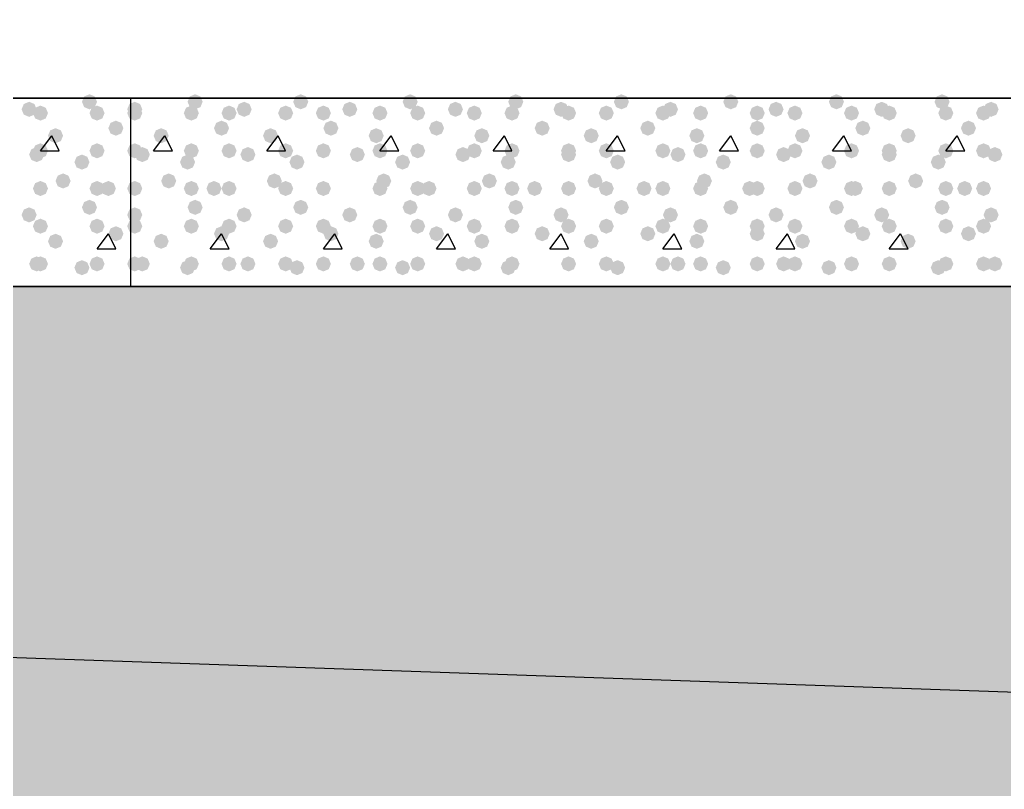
# Model space of a CAD drawing. Header units: millimetres. Extents: x 0 to 420, y 0 to 297.
# Drawn here: x 159.62 to 170.67, y 156.62 to 165.26 of the extents above; entities that cross this region are included whole.
import ezdxf

# ---------------------------------------------------------------- set-up
doc = ezdxf.new("R2010")
doc.units = ezdxf.units.MM
doc.layers.get('0').update_dxf_attribs({"linetype": 'CONTINUOUS'})

msp = doc.modelspace()

# ---------------------------------------------------------------- hatches: boundary and pattern name
at = {"true_color": 0x000007}
for points in [[(160.485667, 164.338), (160.460796, 164.278204), (160.401, 164.253333), (160.341204, 164.278204), (160.316333, 164.338), (160.341204, 164.397796), (160.401, 164.422667), (160.460796, 164.397796)], [(159.808333, 164.253333), (159.783462, 164.193537), (159.723667, 164.168667), (159.663871, 164.193537), (159.639, 164.253333), (159.663871, 164.313129), (159.723667, 164.338), (159.783462, 164.313129)], [(159.935333, 164.211), (159.910462, 164.151204), (159.850667, 164.126333), (159.790871, 164.151204), (159.766, 164.211), (159.790871, 164.270796), (159.850667, 164.295667), (159.910462, 164.270796)], [(160.570333, 164.211), (160.545462, 164.151204), (160.485667, 164.126333), (160.425871, 164.151204), (160.401, 164.211), (160.425871, 164.270796), (160.485667, 164.295667), (160.545462, 164.270796)], [(160.782, 164.041667), (160.757129, 163.981871), (160.697333, 163.957), (160.637538, 163.981871), (160.612667, 164.041667), (160.637537, 164.101462), (160.697333, 164.126333), (160.757129, 164.101463)], [(160.104667, 163.957), (160.079796, 163.897204), (160.02, 163.872333), (159.960204, 163.897204), (159.935333, 163.957), (159.960204, 164.016796), (160.02, 164.041667), (160.079796, 164.016796)], [(159.935333, 163.787667), (159.910462, 163.727871), (159.850667, 163.703), (159.790871, 163.727871), (159.766, 163.787667), (159.790871, 163.847462), (159.850667, 163.872333), (159.910462, 163.847463)], [(160.570333, 163.787667), (160.545462, 163.727871), (160.485667, 163.703), (160.425871, 163.727871), (160.401, 163.787667), (160.425871, 163.847462), (160.485667, 163.872333), (160.545462, 163.847463)], [(159.893, 163.745333), (159.868129, 163.685537), (159.808333, 163.660667), (159.748538, 163.685537), (159.723667, 163.745333), (159.748537, 163.805129), (159.808333, 163.83), (159.868129, 163.805129)], [(160.401, 163.660667), (160.376129, 163.600871), (160.316333, 163.576), (160.256538, 163.600871), (160.231667, 163.660667), (160.256537, 163.720462), (160.316333, 163.745333), (160.376129, 163.720463)], [(160.189333, 163.449), (160.164463, 163.389204), (160.104667, 163.364333), (160.044871, 163.389204), (160.02, 163.449), (160.044871, 163.508796), (160.104667, 163.533667), (160.164462, 163.508796)], [(159.935333, 163.364333), (159.910462, 163.304537), (159.850667, 163.279667), (159.790871, 163.304537), (159.766, 163.364333), (159.790871, 163.424129), (159.850667, 163.449), (159.910462, 163.424129)], [(160.570333, 163.364333), (160.545462, 163.304537), (160.485667, 163.279667), (160.425871, 163.304537), (160.401, 163.364333), (160.425871, 163.424129), (160.485667, 163.449), (160.545462, 163.424129)], [(160.697333, 163.364333), (160.672462, 163.304537), (160.612667, 163.279667), (160.552871, 163.304537), (160.528, 163.364333), (160.552871, 163.424129), (160.612667, 163.449), (160.672462, 163.424129)], [(160.485667, 163.152667), (160.460796, 163.092871), (160.401, 163.068), (160.341204, 163.092871), (160.316333, 163.152667), (160.341204, 163.212462), (160.401, 163.237333), (160.460796, 163.212463)], [(159.808333, 163.068), (159.783462, 163.008204), (159.723667, 162.983333), (159.663871, 163.008204), (159.639, 163.068), (159.663871, 163.127796), (159.723667, 163.152667), (159.783462, 163.127796)], [(159.935333, 162.941), (159.910462, 162.881204), (159.850667, 162.856333), (159.790871, 162.881204), (159.766, 162.941), (159.790871, 163.000796), (159.850667, 163.025667), (159.910462, 163.000796)], [(160.570333, 162.941), (160.545462, 162.881204), (160.485667, 162.856333), (160.425871, 162.881204), (160.401, 162.941), (160.425871, 163.000796), (160.485667, 163.025667), (160.545462, 163.000796)], [(160.782, 162.856333), (160.757129, 162.796537), (160.697333, 162.771667), (160.637538, 162.796537), (160.612667, 162.856333), (160.637537, 162.916129), (160.697333, 162.941), (160.757129, 162.916129)], [(160.104667, 162.771667), (160.079796, 162.711871), (160.02, 162.687), (159.960204, 162.711871), (159.935333, 162.771667), (159.960204, 162.831462), (160.02, 162.856333), (160.079796, 162.831463)], [(159.893, 162.517667), (159.868129, 162.457871), (159.808333, 162.433), (159.748538, 162.457871), (159.723667, 162.517667), (159.748537, 162.577462), (159.808333, 162.602333), (159.868129, 162.577463)], [(159.935333, 162.517667), (159.910462, 162.457871), (159.850667, 162.433), (159.790871, 162.457871), (159.766, 162.517667), (159.790871, 162.577462), (159.850667, 162.602333), (159.910462, 162.577463)], [(160.401, 162.475333), (160.376129, 162.415537), (160.316333, 162.390667), (160.256538, 162.415537), (160.231667, 162.475333), (160.256537, 162.535129), (160.316333, 162.56), (160.376129, 162.535129)], [(160.570333, 162.517667), (160.545462, 162.457871), (160.485667, 162.433), (160.425871, 162.457871), (160.401, 162.517667), (160.425871, 162.577462), (160.485667, 162.602333), (160.545462, 162.577463)]]:
    msp.add_hatch(color=0, dxfattribs=at).paths.add_polyline_path(points, flags=0)
at = {"true_color": 0x000008}
for points in [[(161.671, 164.338), (161.646129, 164.278204), (161.586333, 164.253333), (161.526538, 164.278204), (161.501667, 164.338), (161.526537, 164.397796), (161.586333, 164.422667), (161.646129, 164.397796)], [(162.856333, 164.338), (162.831462, 164.278204), (162.771667, 164.253333), (162.711871, 164.278204), (162.687, 164.338), (162.711871, 164.397796), (162.771667, 164.422667), (162.831462, 164.397796)], [(164.084, 164.338), (164.059129, 164.278204), (163.999333, 164.253333), (163.939538, 164.278204), (163.914667, 164.338), (163.939537, 164.397796), (163.999333, 164.422667), (164.059129, 164.397796)], [(165.269333, 164.338), (165.244463, 164.278204), (165.184667, 164.253333), (165.124871, 164.278204), (165.1, 164.338), (165.124871, 164.397796), (165.184667, 164.422667), (165.244462, 164.397796)], [(166.454667, 164.338), (166.429796, 164.278204), (166.37, 164.253333), (166.310204, 164.278204), (166.285333, 164.338), (166.310204, 164.397796), (166.37, 164.422667), (166.429796, 164.397796)], [(167.682333, 164.338), (167.657463, 164.278204), (167.597667, 164.253333), (167.537871, 164.278204), (167.513, 164.338), (167.537871, 164.397796), (167.597667, 164.422667), (167.657462, 164.397796)], [(168.867667, 164.338), (168.842796, 164.278204), (168.783, 164.253333), (168.723204, 164.278204), (168.698333, 164.338), (168.723204, 164.397796), (168.783, 164.422667), (168.842796, 164.397796)], [(170.053, 164.338), (170.028129, 164.278204), (169.968333, 164.253333), (169.908537, 164.278204), (169.883667, 164.338), (169.908537, 164.397796), (169.968333, 164.422667), (170.028129, 164.397796)], [(160.993667, 164.253333), (160.968796, 164.193537), (160.909, 164.168667), (160.849204, 164.193537), (160.824333, 164.253333), (160.849204, 164.313129), (160.909, 164.338), (160.968796, 164.313129)], [(162.221333, 164.253333), (162.196463, 164.193537), (162.136667, 164.168667), (162.076871, 164.193537), (162.052, 164.253333), (162.076871, 164.313129), (162.136667, 164.338), (162.196462, 164.313129)], [(163.406667, 164.253333), (163.381796, 164.193537), (163.322, 164.168667), (163.262204, 164.193537), (163.237333, 164.253333), (163.262204, 164.313129), (163.322, 164.338), (163.381796, 164.313129)], [(164.592, 164.253333), (164.567129, 164.193537), (164.507333, 164.168667), (164.447538, 164.193537), (164.422667, 164.253333), (164.447537, 164.313129), (164.507333, 164.338), (164.567129, 164.313129)], [(165.777333, 164.253333), (165.752462, 164.193537), (165.692667, 164.168667), (165.632871, 164.193537), (165.608, 164.253333), (165.632871, 164.313129), (165.692667, 164.338), (165.752462, 164.313129)], [(167.005, 164.253333), (166.980129, 164.193537), (166.920333, 164.168667), (166.860538, 164.193537), (166.835667, 164.253333), (166.860537, 164.313129), (166.920333, 164.338), (166.980129, 164.313129)], [(168.190333, 164.253333), (168.165462, 164.193537), (168.105667, 164.168667), (168.045871, 164.193537), (168.021, 164.253333), (168.045871, 164.313129), (168.105667, 164.338), (168.165462, 164.313129)], [(169.375667, 164.253333), (169.350796, 164.193537), (169.291, 164.168667), (169.231204, 164.193537), (169.206333, 164.253333), (169.231204, 164.313129), (169.291, 164.338), (169.350796, 164.313129)], [(170.603333, 164.253333), (170.578463, 164.193537), (170.518667, 164.168667), (170.458871, 164.193537), (170.434, 164.253333), (170.458871, 164.313129), (170.518667, 164.338), (170.578462, 164.313129)], [(160.993667, 164.211), (160.968796, 164.151204), (160.909, 164.126333), (160.849204, 164.151204), (160.824333, 164.211), (160.849204, 164.270796), (160.909, 164.295667), (160.968796, 164.270796)], [(161.628667, 164.211), (161.603796, 164.151204), (161.544, 164.126333), (161.484204, 164.151204), (161.459333, 164.211), (161.484204, 164.270796), (161.544, 164.295667), (161.603796, 164.270796)], [(162.052, 164.211), (162.027129, 164.151204), (161.967333, 164.126333), (161.907537, 164.151204), (161.882667, 164.211), (161.907537, 164.270796), (161.967333, 164.295667), (162.027129, 164.270796)], [(162.687, 164.211), (162.662129, 164.151204), (162.602333, 164.126333), (162.542537, 164.151204), (162.517667, 164.211), (162.542537, 164.270796), (162.602333, 164.295667), (162.662129, 164.270796)], [(163.110333, 164.211), (163.085462, 164.151204), (163.025667, 164.126333), (162.965871, 164.151204), (162.941, 164.211), (162.965871, 164.270796), (163.025667, 164.295667), (163.085462, 164.270796)], [(163.745333, 164.211), (163.720462, 164.151204), (163.660667, 164.126333), (163.600871, 164.151204), (163.576, 164.211), (163.600871, 164.270796), (163.660667, 164.295667), (163.720462, 164.270796)], [(164.168667, 164.211), (164.143796, 164.151204), (164.084, 164.126333), (164.024204, 164.151204), (163.999333, 164.211), (164.024204, 164.270796), (164.084, 164.295667), (164.143796, 164.270796)], [(164.803667, 164.211), (164.778796, 164.151204), (164.719, 164.126333), (164.659204, 164.151204), (164.634333, 164.211), (164.659204, 164.270796), (164.719, 164.295667), (164.778796, 164.270796)], [(165.227, 164.211), (165.202129, 164.151204), (165.142333, 164.126333), (165.082538, 164.151204), (165.057667, 164.211), (165.082537, 164.270796), (165.142333, 164.295667), (165.202129, 164.270796)], [(165.862, 164.211), (165.837129, 164.151204), (165.777333, 164.126333), (165.717537, 164.151204), (165.692667, 164.211), (165.717537, 164.270796), (165.777333, 164.295667), (165.837129, 164.270796)], [(166.285333, 164.211), (166.260462, 164.151204), (166.200667, 164.126333), (166.140871, 164.151204), (166.116, 164.211), (166.140871, 164.270796), (166.200667, 164.295667), (166.260462, 164.270796)], [(166.920333, 164.211), (166.895462, 164.151204), (166.835667, 164.126333), (166.775871, 164.151204), (166.751, 164.211), (166.775871, 164.270796), (166.835667, 164.295667), (166.895462, 164.270796)], [(167.343667, 164.211), (167.318796, 164.151204), (167.259, 164.126333), (167.199204, 164.151204), (167.174333, 164.211), (167.199204, 164.270796), (167.259, 164.295667), (167.318796, 164.270796)], [(167.978667, 164.211), (167.953796, 164.151204), (167.894, 164.126333), (167.834204, 164.151204), (167.809333, 164.211), (167.834204, 164.270796), (167.894, 164.295667), (167.953796, 164.270796)], [(168.402, 164.211), (168.377129, 164.151204), (168.317333, 164.126333), (168.257538, 164.151204), (168.232667, 164.211), (168.257537, 164.270796), (168.317333, 164.295667), (168.377129, 164.270796)], [(169.037, 164.211), (169.012129, 164.151204), (168.952333, 164.126333), (168.892538, 164.151204), (168.867667, 164.211), (168.892537, 164.270796), (168.952333, 164.295667), (169.012129, 164.270796)], [(169.460333, 164.211), (169.435462, 164.151204), (169.375667, 164.126333), (169.315871, 164.151204), (169.291, 164.211), (169.315871, 164.270796), (169.375667, 164.295667), (169.435462, 164.270796)], [(170.095333, 164.211), (170.070462, 164.151204), (170.010667, 164.126333), (169.950871, 164.151204), (169.926, 164.211), (169.950871, 164.270796), (170.010667, 164.295667), (170.070462, 164.270796)], [(170.518667, 164.211), (170.493796, 164.151204), (170.434, 164.126333), (170.374204, 164.151204), (170.349333, 164.211), (170.374204, 164.270796), (170.434, 164.295667), (170.493796, 164.270796)], [(161.967333, 164.041667), (161.942462, 163.981871), (161.882667, 163.957), (161.822871, 163.981871), (161.798, 164.041667), (161.822871, 164.101462), (161.882667, 164.126333), (161.942462, 164.101463)], [(163.195, 164.041667), (163.170129, 163.981871), (163.110333, 163.957), (163.050538, 163.981871), (163.025667, 164.041667), (163.050537, 164.101462), (163.110333, 164.126333), (163.170129, 164.101463)], [(164.380333, 164.041667), (164.355462, 163.981871), (164.295667, 163.957), (164.235871, 163.981871), (164.211, 164.041667), (164.235871, 164.101462), (164.295667, 164.126333), (164.355462, 164.101463)], [(165.565667, 164.041667), (165.540796, 163.981871), (165.481, 163.957), (165.421204, 163.981871), (165.396333, 164.041667), (165.421204, 164.101462), (165.481, 164.126333), (165.540796, 164.101463)], [(166.751, 164.041667), (166.726129, 163.981871), (166.666333, 163.957), (166.606538, 163.981871), (166.581667, 164.041667), (166.606537, 164.101462), (166.666333, 164.126333), (166.726129, 164.101463)], [(167.978667, 164.041667), (167.953796, 163.981871), (167.894, 163.957), (167.834204, 163.981871), (167.809333, 164.041667), (167.834204, 164.101462), (167.894, 164.126333), (167.953796, 164.101463)], [(169.164, 164.041667), (169.139129, 163.981871), (169.079333, 163.957), (169.019538, 163.981871), (168.994667, 164.041667), (169.019537, 164.101462), (169.079333, 164.126333), (169.139129, 164.101463)], [(170.349333, 164.041667), (170.324462, 163.981871), (170.264667, 163.957), (170.204871, 163.981871), (170.18, 164.041667), (170.204871, 164.101462), (170.264667, 164.126333), (170.324462, 164.101463)], [(161.29, 163.957), (161.265129, 163.897204), (161.205333, 163.872333), (161.145538, 163.897204), (161.120667, 163.957), (161.145537, 164.016796), (161.205333, 164.041667), (161.265129, 164.016796)], [(162.517667, 163.957), (162.492796, 163.897204), (162.433, 163.872333), (162.373204, 163.897204), (162.348333, 163.957), (162.373204, 164.016796), (162.433, 164.041667), (162.492796, 164.016796)], [(163.703, 163.957), (163.678129, 163.897204), (163.618333, 163.872333), (163.558538, 163.897204), (163.533667, 163.957), (163.558537, 164.016796), (163.618333, 164.041667), (163.678129, 164.016796)], [(164.888333, 163.957), (164.863463, 163.897204), (164.803667, 163.872333), (164.743871, 163.897204), (164.719, 163.957), (164.743871, 164.016796), (164.803667, 164.041667), (164.863462, 164.016796)], [(166.116, 163.957), (166.091129, 163.897204), (166.031333, 163.872333), (165.971538, 163.897204), (165.946667, 163.957), (165.971537, 164.016796), (166.031333, 164.041667), (166.091129, 164.016796)], [(167.301333, 163.957), (167.276462, 163.897204), (167.216667, 163.872333), (167.156871, 163.897204), (167.132, 163.957), (167.156871, 164.016796), (167.216667, 164.041667), (167.276462, 164.016796)], [(168.486667, 163.957), (168.461796, 163.897204), (168.402, 163.872333), (168.342204, 163.897204), (168.317333, 163.957), (168.342204, 164.016796), (168.402, 164.041667), (168.461796, 164.016796)], [(169.672, 163.957), (169.647129, 163.897204), (169.587333, 163.872333), (169.527537, 163.897204), (169.502667, 163.957), (169.527537, 164.016796), (169.587333, 164.041667), (169.647129, 164.016796)], [(160.993667, 163.787667), (160.968796, 163.727871), (160.909, 163.703), (160.849204, 163.727871), (160.824333, 163.787667), (160.849204, 163.847462), (160.909, 163.872333), (160.968796, 163.847463)], [(161.628667, 163.787667), (161.603796, 163.727871), (161.544, 163.703), (161.484204, 163.727871), (161.459333, 163.787667), (161.484204, 163.847462), (161.544, 163.872333), (161.603796, 163.847463)], [(162.052, 163.787667), (162.027129, 163.727871), (161.967333, 163.703), (161.907537, 163.727871), (161.882667, 163.787667), (161.907537, 163.847462), (161.967333, 163.872333), (162.027129, 163.847463)], [(162.687, 163.787667), (162.662129, 163.727871), (162.602333, 163.703), (162.542537, 163.727871), (162.517667, 163.787667), (162.542537, 163.847462), (162.602333, 163.872333), (162.662129, 163.847463)], [(163.110333, 163.787667), (163.085462, 163.727871), (163.025667, 163.703), (162.965871, 163.727871), (162.941, 163.787667), (162.965871, 163.847462), (163.025667, 163.872333), (163.085462, 163.847463)], [(163.745333, 163.787667), (163.720462, 163.727871), (163.660667, 163.703), (163.600871, 163.727871), (163.576, 163.787667), (163.600871, 163.847462), (163.660667, 163.872333), (163.720462, 163.847463)], [(164.168667, 163.787667), (164.143796, 163.727871), (164.084, 163.703), (164.024204, 163.727871), (163.999333, 163.787667), (164.024204, 163.847462), (164.084, 163.872333), (164.143796, 163.847463)], [(164.803667, 163.787667), (164.778796, 163.727871), (164.719, 163.703), (164.659204, 163.727871), (164.634333, 163.787667), (164.659204, 163.847462), (164.719, 163.872333), (164.778796, 163.847463)], [(165.227, 163.787667), (165.202129, 163.727871), (165.142333, 163.703), (165.082538, 163.727871), (165.057667, 163.787667), (165.082537, 163.847462), (165.142333, 163.872333), (165.202129, 163.847463)], [(165.862, 163.787667), (165.837129, 163.727871), (165.777333, 163.703), (165.717537, 163.727871), (165.692667, 163.787667), (165.717537, 163.847462), (165.777333, 163.872333), (165.837129, 163.847463)], [(166.285333, 163.787667), (166.260462, 163.727871), (166.200667, 163.703), (166.140871, 163.727871), (166.116, 163.787667), (166.140871, 163.847462), (166.200667, 163.872333), (166.260462, 163.847463)], [(166.920333, 163.787667), (166.895462, 163.727871), (166.835667, 163.703), (166.775871, 163.727871), (166.751, 163.787667), (166.775871, 163.847462), (166.835667, 163.872333), (166.895462, 163.847463)], [(167.343667, 163.787667), (167.318796, 163.727871), (167.259, 163.703), (167.199204, 163.727871), (167.174333, 163.787667), (167.199204, 163.847462), (167.259, 163.872333), (167.318796, 163.847463)], [(167.978667, 163.787667), (167.953796, 163.727871), (167.894, 163.703), (167.834204, 163.727871), (167.809333, 163.787667), (167.834204, 163.847462), (167.894, 163.872333), (167.953796, 163.847463)], [(168.402, 163.787667), (168.377129, 163.727871), (168.317333, 163.703), (168.257538, 163.727871), (168.232667, 163.787667), (168.257537, 163.847462), (168.317333, 163.872333), (168.377129, 163.847463)], [(169.037, 163.787667), (169.012129, 163.727871), (168.952333, 163.703), (168.892538, 163.727871), (168.867667, 163.787667), (168.892537, 163.847462), (168.952333, 163.872333), (169.012129, 163.847463)], [(169.460333, 163.787667), (169.435462, 163.727871), (169.375667, 163.703), (169.315871, 163.727871), (169.291, 163.787667), (169.315871, 163.847462), (169.375667, 163.872333), (169.435462, 163.847463)], [(170.095333, 163.787667), (170.070462, 163.727871), (170.010667, 163.703), (169.950871, 163.727871), (169.926, 163.787667), (169.950871, 163.847462), (170.010667, 163.872333), (170.070462, 163.847463)], [(170.518667, 163.787667), (170.493796, 163.727871), (170.434, 163.703), (170.374204, 163.727871), (170.349333, 163.787667), (170.374204, 163.847462), (170.434, 163.872333), (170.493796, 163.847463)], [(161.078333, 163.745333), (161.053462, 163.685537), (160.993667, 163.660667), (160.933871, 163.685537), (160.909, 163.745333), (160.933871, 163.805129), (160.993667, 163.83), (161.053462, 163.805129)], [(162.263667, 163.745333), (162.238796, 163.685537), (162.179, 163.660667), (162.119204, 163.685537), (162.094333, 163.745333), (162.119204, 163.805129), (162.179, 163.83), (162.238796, 163.805129)], [(163.491333, 163.745333), (163.466462, 163.685537), (163.406667, 163.660667), (163.346871, 163.685537), (163.322, 163.745333), (163.346871, 163.805129), (163.406667, 163.83), (163.466462, 163.805129)], [(164.676667, 163.745333), (164.651796, 163.685537), (164.592, 163.660667), (164.532204, 163.685537), (164.507333, 163.745333), (164.532204, 163.805129), (164.592, 163.83), (164.651796, 163.805129)], [(165.862, 163.745333), (165.837129, 163.685537), (165.777333, 163.660667), (165.717537, 163.685537), (165.692667, 163.745333), (165.717537, 163.805129), (165.777333, 163.83), (165.837129, 163.805129)], [(167.089667, 163.745333), (167.064796, 163.685537), (167.005, 163.660667), (166.945204, 163.685537), (166.920333, 163.745333), (166.945204, 163.805129), (167.005, 163.83), (167.064796, 163.805129)], [(168.275, 163.745333), (168.250129, 163.685537), (168.190333, 163.660667), (168.130538, 163.685537), (168.105667, 163.745333), (168.130537, 163.805129), (168.190333, 163.83), (168.250129, 163.805129)], [(169.460333, 163.745333), (169.435462, 163.685537), (169.375667, 163.660667), (169.315871, 163.685537), (169.291, 163.745333), (169.315871, 163.805129), (169.375667, 163.83), (169.435462, 163.805129)], [(170.645667, 163.745333), (170.620796, 163.685537), (170.561, 163.660667), (170.501204, 163.685537), (170.476333, 163.745333), (170.501204, 163.805129), (170.561, 163.83), (170.620796, 163.805129)], [(161.586333, 163.660667), (161.561462, 163.600871), (161.501667, 163.576), (161.441871, 163.600871), (161.417, 163.660667), (161.441871, 163.720462), (161.501667, 163.745333), (161.561462, 163.720463)], [(162.814, 163.660667), (162.789129, 163.600871), (162.729333, 163.576), (162.669537, 163.600871), (162.644667, 163.660667), (162.669537, 163.720462), (162.729333, 163.745333), (162.789129, 163.720463)], [(163.999333, 163.660667), (163.974463, 163.600871), (163.914667, 163.576), (163.854871, 163.600871), (163.83, 163.660667), (163.854871, 163.720462), (163.914667, 163.745333), (163.974462, 163.720463)], [(165.184667, 163.660667), (165.159796, 163.600871), (165.1, 163.576), (165.040204, 163.600871), (165.015333, 163.660667), (165.040204, 163.720462), (165.1, 163.745333), (165.159796, 163.720463)], [(166.412333, 163.660667), (166.387462, 163.600871), (166.327667, 163.576), (166.267871, 163.600871), (166.243, 163.660667), (166.267871, 163.720462), (166.327667, 163.745333), (166.387462, 163.720463)], [(167.597667, 163.660667), (167.572796, 163.600871), (167.513, 163.576), (167.453204, 163.600871), (167.428333, 163.660667), (167.453204, 163.720462), (167.513, 163.745333), (167.572796, 163.720463)], [(168.783, 163.660667), (168.758129, 163.600871), (168.698333, 163.576), (168.638537, 163.600871), (168.613667, 163.660667), (168.638537, 163.720462), (168.698333, 163.745333), (168.758129, 163.720463)], [(170.010667, 163.660667), (169.985796, 163.600871), (169.926, 163.576), (169.866204, 163.600871), (169.841333, 163.660667), (169.866204, 163.720462), (169.926, 163.745333), (169.985796, 163.720463)], [(161.374667, 163.449), (161.349796, 163.389204), (161.29, 163.364333), (161.230204, 163.389204), (161.205333, 163.449), (161.230204, 163.508796), (161.29, 163.533667), (161.349796, 163.508796)], [(162.56, 163.449), (162.535129, 163.389204), (162.475333, 163.364333), (162.415538, 163.389204), (162.390667, 163.449), (162.415537, 163.508796), (162.475333, 163.533667), (162.535129, 163.508796)], [(163.787667, 163.449), (163.762796, 163.389204), (163.703, 163.364333), (163.643204, 163.389204), (163.618333, 163.449), (163.643204, 163.508796), (163.703, 163.533667), (163.762796, 163.508796)], [(164.973, 163.449), (164.948129, 163.389204), (164.888333, 163.364333), (164.828537, 163.389204), (164.803667, 163.449), (164.828537, 163.508796), (164.888333, 163.533667), (164.948129, 163.508796)], [(166.158333, 163.449), (166.133463, 163.389204), (166.073667, 163.364333), (166.013871, 163.389204), (165.989, 163.449), (166.013871, 163.508796), (166.073667, 163.533667), (166.133462, 163.508796)], [(167.386, 163.449), (167.361129, 163.389204), (167.301333, 163.364333), (167.241538, 163.389204), (167.216667, 163.449), (167.241537, 163.508796), (167.301333, 163.533667), (167.361129, 163.508796)], [(168.571333, 163.449), (168.546462, 163.389204), (168.486667, 163.364333), (168.426871, 163.389204), (168.402, 163.449), (168.426871, 163.508796), (168.486667, 163.533667), (168.546462, 163.508796)], [(169.756667, 163.449), (169.731796, 163.389204), (169.672, 163.364333), (169.612204, 163.389204), (169.587333, 163.449), (169.612204, 163.508796), (169.672, 163.533667), (169.731796, 163.508796)], [(160.993667, 163.364333), (160.968796, 163.304537), (160.909, 163.279667), (160.849204, 163.304537), (160.824333, 163.364333), (160.849204, 163.424129), (160.909, 163.449), (160.968796, 163.424129)], [(161.628667, 163.364333), (161.603796, 163.304537), (161.544, 163.279667), (161.484204, 163.304537), (161.459333, 163.364333), (161.484204, 163.424129), (161.544, 163.449), (161.603796, 163.424129)], [(161.882667, 163.364333), (161.857796, 163.304537), (161.798, 163.279667), (161.738204, 163.304537), (161.713333, 163.364333), (161.738204, 163.424129), (161.798, 163.449), (161.857796, 163.424129)], [(162.052, 163.364333), (162.027129, 163.304537), (161.967333, 163.279667), (161.907537, 163.304537), (161.882667, 163.364333), (161.907537, 163.424129), (161.967333, 163.449), (162.027129, 163.424129)], [(162.687, 163.364333), (162.662129, 163.304537), (162.602333, 163.279667), (162.542537, 163.304537), (162.517667, 163.364333), (162.542537, 163.424129), (162.602333, 163.449), (162.662129, 163.424129)], [(163.110333, 163.364333), (163.085462, 163.304537), (163.025667, 163.279667), (162.965871, 163.304537), (162.941, 163.364333), (162.965871, 163.424129), (163.025667, 163.449), (163.085462, 163.424129)], [(163.110333, 163.364333), (163.085462, 163.304537), (163.025667, 163.279667), (162.965871, 163.304537), (162.941, 163.364333), (162.965871, 163.424129), (163.025667, 163.449), (163.085462, 163.424129)], [(163.745333, 163.364333), (163.720462, 163.304537), (163.660667, 163.279667), (163.600871, 163.304537), (163.576, 163.364333), (163.600871, 163.424129), (163.660667, 163.449), (163.720462, 163.424129)], [(164.168667, 163.364333), (164.143796, 163.304537), (164.084, 163.279667), (164.024204, 163.304537), (163.999333, 163.364333), (164.024204, 163.424129), (164.084, 163.449), (164.143796, 163.424129)], [(164.295667, 163.364333), (164.270796, 163.304537), (164.211, 163.279667), (164.151204, 163.304537), (164.126333, 163.364333), (164.151204, 163.424129), (164.211, 163.449), (164.270796, 163.424129)], [(164.803667, 163.364333), (164.778796, 163.304537), (164.719, 163.279667), (164.659204, 163.304537), (164.634333, 163.364333), (164.659204, 163.424129), (164.719, 163.449), (164.778796, 163.424129)], [(165.227, 163.364333), (165.202129, 163.304537), (165.142333, 163.279667), (165.082538, 163.304537), (165.057667, 163.364333), (165.082537, 163.424129), (165.142333, 163.449), (165.202129, 163.424129)], [(165.481, 163.364333), (165.456129, 163.304537), (165.396333, 163.279667), (165.336538, 163.304537), (165.311667, 163.364333), (165.336537, 163.424129), (165.396333, 163.449), (165.456129, 163.424129)], [(165.862, 163.364333), (165.837129, 163.304537), (165.777333, 163.279667), (165.717537, 163.304537), (165.692667, 163.364333), (165.717537, 163.424129), (165.777333, 163.449), (165.837129, 163.424129)], [(166.285333, 163.364333), (166.260462, 163.304537), (166.200667, 163.279667), (166.140871, 163.304537), (166.116, 163.364333), (166.140871, 163.424129), (166.200667, 163.449), (166.260462, 163.424129)], [(166.708667, 163.364333), (166.683796, 163.304537), (166.624, 163.279667), (166.564204, 163.304537), (166.539333, 163.364333), (166.564204, 163.424129), (166.624, 163.449), (166.683796, 163.424129)], [(166.920333, 163.364333), (166.895462, 163.304537), (166.835667, 163.279667), (166.775871, 163.304537), (166.751, 163.364333), (166.775871, 163.424129), (166.835667, 163.449), (166.895462, 163.424129)], [(167.343667, 163.364333), (167.318796, 163.304537), (167.259, 163.279667), (167.199204, 163.304537), (167.174333, 163.364333), (167.199204, 163.424129), (167.259, 163.449), (167.318796, 163.424129)], [(167.894, 163.364333), (167.869129, 163.304537), (167.809333, 163.279667), (167.749538, 163.304537), (167.724667, 163.364333), (167.749537, 163.424129), (167.809333, 163.449), (167.869129, 163.424129)], [(167.978667, 163.364333), (167.953796, 163.304537), (167.894, 163.279667), (167.834204, 163.304537), (167.809333, 163.364333), (167.834204, 163.424129), (167.894, 163.449), (167.953796, 163.424129)], [(168.402, 163.364333), (168.377129, 163.304537), (168.317333, 163.279667), (168.257538, 163.304537), (168.232667, 163.364333), (168.257537, 163.424129), (168.317333, 163.449), (168.377129, 163.424129)], [(169.037, 163.364333), (169.012129, 163.304537), (168.952333, 163.279667), (168.892538, 163.304537), (168.867667, 163.364333), (168.892537, 163.424129), (168.952333, 163.449), (169.012129, 163.424129)], [(169.079333, 163.364333), (169.054463, 163.304537), (168.994667, 163.279667), (168.934871, 163.304537), (168.91, 163.364333), (168.934871, 163.424129), (168.994667, 163.449), (169.054462, 163.424129)], [(169.460333, 163.364333), (169.435462, 163.304537), (169.375667, 163.279667), (169.315871, 163.304537), (169.291, 163.364333), (169.315871, 163.424129), (169.375667, 163.449), (169.435462, 163.424129)], [(170.095333, 163.364333), (170.070462, 163.304537), (170.010667, 163.279667), (169.950871, 163.304537), (169.926, 163.364333), (169.950871, 163.424129), (170.010667, 163.449), (170.070462, 163.424129)], [(170.307, 163.364333), (170.282129, 163.304537), (170.222333, 163.279667), (170.162537, 163.304537), (170.137667, 163.364333), (170.162537, 163.424129), (170.222333, 163.449), (170.282129, 163.424129)], [(170.518667, 163.364333), (170.493796, 163.304537), (170.434, 163.279667), (170.374204, 163.304537), (170.349333, 163.364333), (170.374204, 163.424129), (170.434, 163.449), (170.493796, 163.424129)], [(161.671, 163.152667), (161.646129, 163.092871), (161.586333, 163.068), (161.526538, 163.092871), (161.501667, 163.152667), (161.526537, 163.212462), (161.586333, 163.237333), (161.646129, 163.212463)], [(162.856333, 163.152667), (162.831462, 163.092871), (162.771667, 163.068), (162.711871, 163.092871), (162.687, 163.152667), (162.711871, 163.212462), (162.771667, 163.237333), (162.831462, 163.212463)], [(164.084, 163.152667), (164.059129, 163.092871), (163.999333, 163.068), (163.939538, 163.092871), (163.914667, 163.152667), (163.939537, 163.212462), (163.999333, 163.237333), (164.059129, 163.212463)], [(165.269333, 163.152667), (165.244463, 163.092871), (165.184667, 163.068), (165.124871, 163.092871), (165.1, 163.152667), (165.124871, 163.212462), (165.184667, 163.237333), (165.244462, 163.212463)], [(166.454667, 163.152667), (166.429796, 163.092871), (166.37, 163.068), (166.310204, 163.092871), (166.285333, 163.152667), (166.310204, 163.212462), (166.37, 163.237333), (166.429796, 163.212463)], [(167.682333, 163.152667), (167.657463, 163.092871), (167.597667, 163.068), (167.537871, 163.092871), (167.513, 163.152667), (167.537871, 163.212462), (167.597667, 163.237333), (167.657462, 163.212463)], [(168.867667, 163.152667), (168.842796, 163.092871), (168.783, 163.068), (168.723204, 163.092871), (168.698333, 163.152667), (168.723204, 163.212462), (168.783, 163.237333), (168.842796, 163.212463)], [(170.053, 163.152667), (170.028129, 163.092871), (169.968333, 163.068), (169.908537, 163.092871), (169.883667, 163.152667), (169.908537, 163.212462), (169.968333, 163.237333), (170.028129, 163.212463)], [(160.993667, 163.068), (160.968796, 163.008204), (160.909, 162.983333), (160.849204, 163.008204), (160.824333, 163.068), (160.849204, 163.127796), (160.909, 163.152667), (160.968796, 163.127796)], [(162.221333, 163.068), (162.196463, 163.008204), (162.136667, 162.983333), (162.076871, 163.008204), (162.052, 163.068), (162.076871, 163.127796), (162.136667, 163.152667), (162.196462, 163.127796)], [(163.406667, 163.068), (163.381796, 163.008204), (163.322, 162.983333), (163.262204, 163.008204), (163.237333, 163.068), (163.262204, 163.127796), (163.322, 163.152667), (163.381796, 163.127796)], [(164.592, 163.068), (164.567129, 163.008204), (164.507333, 162.983333), (164.447538, 163.008204), (164.422667, 163.068), (164.447537, 163.127796), (164.507333, 163.152667), (164.567129, 163.127796)], [(165.777333, 163.068), (165.752462, 163.008204), (165.692667, 162.983333), (165.632871, 163.008204), (165.608, 163.068), (165.632871, 163.127796), (165.692667, 163.152667), (165.752462, 163.127796)], [(167.005, 163.068), (166.980129, 163.008204), (166.920333, 162.983333), (166.860538, 163.008204), (166.835667, 163.068), (166.860537, 163.127796), (166.920333, 163.152667), (166.980129, 163.127796)], [(168.190333, 163.068), (168.165462, 163.008204), (168.105667, 162.983333), (168.045871, 163.008204), (168.021, 163.068), (168.045871, 163.127796), (168.105667, 163.152667), (168.165462, 163.127796)], [(169.375667, 163.068), (169.350796, 163.008204), (169.291, 162.983333), (169.231204, 163.008204), (169.206333, 163.068), (169.231204, 163.127796), (169.291, 163.152667), (169.350796, 163.127796)], [(170.603333, 163.068), (170.578463, 163.008204), (170.518667, 162.983333), (170.458871, 163.008204), (170.434, 163.068), (170.458871, 163.127796), (170.518667, 163.152667), (170.578462, 163.127796)], [(160.993667, 162.941), (160.968796, 162.881204), (160.909, 162.856333), (160.849204, 162.881204), (160.824333, 162.941), (160.849204, 163.000796), (160.909, 163.025667), (160.968796, 163.000796)], [(161.628667, 162.941), (161.603796, 162.881204), (161.544, 162.856333), (161.484204, 162.881204), (161.459333, 162.941), (161.484204, 163.000796), (161.544, 163.025667), (161.603796, 163.000796)], [(162.052, 162.941), (162.027129, 162.881204), (161.967333, 162.856333), (161.907537, 162.881204), (161.882667, 162.941), (161.907537, 163.000796), (161.967333, 163.025667), (162.027129, 163.000796)], [(162.687, 162.941), (162.662129, 162.881204), (162.602333, 162.856333), (162.542537, 162.881204), (162.517667, 162.941), (162.542537, 163.000796), (162.602333, 163.025667), (162.662129, 163.000796)], [(163.110333, 162.941), (163.085462, 162.881204), (163.025667, 162.856333), (162.965871, 162.881204), (162.941, 162.941), (162.965871, 163.000796), (163.025667, 163.025667), (163.085462, 163.000796)], [(163.745333, 162.941), (163.720462, 162.881204), (163.660667, 162.856333), (163.600871, 162.881204), (163.576, 162.941), (163.600871, 163.000796), (163.660667, 163.025667), (163.720462, 163.000796)], [(164.168667, 162.941), (164.143796, 162.881204), (164.084, 162.856333), (164.024204, 162.881204), (163.999333, 162.941), (164.024204, 163.000796), (164.084, 163.025667), (164.143796, 163.000796)], [(164.803667, 162.941), (164.778796, 162.881204), (164.719, 162.856333), (164.659204, 162.881204), (164.634333, 162.941), (164.659204, 163.000796), (164.719, 163.025667), (164.778796, 163.000796)], [(165.227, 162.941), (165.202129, 162.881204), (165.142333, 162.856333), (165.082538, 162.881204), (165.057667, 162.941), (165.082537, 163.000796), (165.142333, 163.025667), (165.202129, 163.000796)], [(165.862, 162.941), (165.837129, 162.881204), (165.777333, 162.856333), (165.717537, 162.881204), (165.692667, 162.941), (165.717537, 163.000796), (165.777333, 163.025667), (165.837129, 163.000796)], [(166.285333, 162.941), (166.260462, 162.881204), (166.200667, 162.856333), (166.140871, 162.881204), (166.116, 162.941), (166.140871, 163.000796), (166.200667, 163.025667), (166.260462, 163.000796)], [(166.920333, 162.941), (166.895462, 162.881204), (166.835667, 162.856333), (166.775871, 162.881204), (166.751, 162.941), (166.775871, 163.000796), (166.835667, 163.025667), (166.895462, 163.000796)], [(167.343667, 162.941), (167.318796, 162.881204), (167.259, 162.856333), (167.199204, 162.881204), (167.174333, 162.941), (167.199204, 163.000796), (167.259, 163.025667), (167.318796, 163.000796)], [(167.978667, 162.941), (167.953796, 162.881204), (167.894, 162.856333), (167.834204, 162.881204), (167.809333, 162.941), (167.834204, 163.000796), (167.894, 163.025667), (167.953796, 163.000796)], [(168.402, 162.941), (168.377129, 162.881204), (168.317333, 162.856333), (168.257538, 162.881204), (168.232667, 162.941), (168.257537, 163.000796), (168.317333, 163.025667), (168.377129, 163.000796)], [(169.037, 162.941), (169.012129, 162.881204), (168.952333, 162.856333), (168.892538, 162.881204), (168.867667, 162.941), (168.892537, 163.000796), (168.952333, 163.025667), (169.012129, 163.000796)], [(169.460333, 162.941), (169.435462, 162.881204), (169.375667, 162.856333), (169.315871, 162.881204), (169.291, 162.941), (169.315871, 163.000796), (169.375667, 163.025667), (169.435462, 163.000796)], [(170.095333, 162.941), (170.070462, 162.881204), (170.010667, 162.856333), (169.950871, 162.881204), (169.926, 162.941), (169.950871, 163.000796), (170.010667, 163.025667), (170.070462, 163.000796)], [(170.518667, 162.941), (170.493796, 162.881204), (170.434, 162.856333), (170.374204, 162.881204), (170.349333, 162.941), (170.374204, 163.000796), (170.434, 163.025667), (170.493796, 163.000796)], [(161.967333, 162.856333), (161.942462, 162.796537), (161.882667, 162.771667), (161.822871, 162.796537), (161.798, 162.856333), (161.822871, 162.916129), (161.882667, 162.941), (161.942462, 162.916129)], [(163.195, 162.856333), (163.170129, 162.796537), (163.110333, 162.771667), (163.050538, 162.796537), (163.025667, 162.856333), (163.050537, 162.916129), (163.110333, 162.941), (163.170129, 162.916129)], [(164.380333, 162.856333), (164.355462, 162.796537), (164.295667, 162.771667), (164.235871, 162.796537), (164.211, 162.856333), (164.235871, 162.916129), (164.295667, 162.941), (164.355462, 162.916129)], [(165.565667, 162.856333), (165.540796, 162.796537), (165.481, 162.771667), (165.421204, 162.796537), (165.396333, 162.856333), (165.421204, 162.916129), (165.481, 162.941), (165.540796, 162.916129)], [(166.751, 162.856333), (166.726129, 162.796537), (166.666333, 162.771667), (166.606538, 162.796537), (166.581667, 162.856333), (166.606537, 162.916129), (166.666333, 162.941), (166.726129, 162.916129)], [(167.978667, 162.856333), (167.953796, 162.796537), (167.894, 162.771667), (167.834204, 162.796537), (167.809333, 162.856333), (167.834204, 162.916129), (167.894, 162.941), (167.953796, 162.916129)], [(169.164, 162.856333), (169.139129, 162.796537), (169.079333, 162.771667), (169.019538, 162.796537), (168.994667, 162.856333), (169.019537, 162.916129), (169.079333, 162.941), (169.139129, 162.916129)], [(170.349333, 162.856333), (170.324462, 162.796537), (170.264667, 162.771667), (170.204871, 162.796537), (170.18, 162.856333), (170.204871, 162.916129), (170.264667, 162.941), (170.324462, 162.916129)], [(161.29, 162.771667), (161.265129, 162.711871), (161.205333, 162.687), (161.145538, 162.711871), (161.120667, 162.771667), (161.145537, 162.831462), (161.205333, 162.856333), (161.265129, 162.831463)], [(162.517667, 162.771667), (162.492796, 162.711871), (162.433, 162.687), (162.373204, 162.711871), (162.348333, 162.771667), (162.373204, 162.831462), (162.433, 162.856333), (162.492796, 162.831463)], [(163.703, 162.771667), (163.678129, 162.711871), (163.618333, 162.687), (163.558538, 162.711871), (163.533667, 162.771667), (163.558537, 162.831462), (163.618333, 162.856333), (163.678129, 162.831463)], [(164.888333, 162.771667), (164.863463, 162.711871), (164.803667, 162.687), (164.743871, 162.711871), (164.719, 162.771667), (164.743871, 162.831462), (164.803667, 162.856333), (164.863462, 162.831463)], [(166.116, 162.771667), (166.091129, 162.711871), (166.031333, 162.687), (165.971538, 162.711871), (165.946667, 162.771667), (165.971537, 162.831462), (166.031333, 162.856333), (166.091129, 162.831463)], [(167.301333, 162.771667), (167.276462, 162.711871), (167.216667, 162.687), (167.156871, 162.711871), (167.132, 162.771667), (167.156871, 162.831462), (167.216667, 162.856333), (167.276462, 162.831463)], [(168.486667, 162.771667), (168.461796, 162.711871), (168.402, 162.687), (168.342204, 162.711871), (168.317333, 162.771667), (168.342204, 162.831462), (168.402, 162.856333), (168.461796, 162.831463)], [(169.672, 162.771667), (169.647129, 162.711871), (169.587333, 162.687), (169.527537, 162.711871), (169.502667, 162.771667), (169.527537, 162.831462), (169.587333, 162.856333), (169.647129, 162.831463)], [(160.993667, 162.517667), (160.968796, 162.457871), (160.909, 162.433), (160.849204, 162.457871), (160.824333, 162.517667), (160.849204, 162.577462), (160.909, 162.602333), (160.968796, 162.577463)], [(161.078333, 162.517667), (161.053462, 162.457871), (160.993667, 162.433), (160.933871, 162.457871), (160.909, 162.517667), (160.933871, 162.577462), (160.993667, 162.602333), (161.053462, 162.577463)], [(161.586333, 162.475333), (161.561462, 162.415537), (161.501667, 162.390667), (161.441871, 162.415537), (161.417, 162.475333), (161.441871, 162.535129), (161.501667, 162.56), (161.561462, 162.535129)], [(161.628667, 162.517667), (161.603796, 162.457871), (161.544, 162.433), (161.484204, 162.457871), (161.459333, 162.517667), (161.484204, 162.577462), (161.544, 162.602333), (161.603796, 162.577463)], [(162.052, 162.517667), (162.027129, 162.457871), (161.967333, 162.433), (161.907537, 162.457871), (161.882667, 162.517667), (161.907537, 162.577462), (161.967333, 162.602333), (162.027129, 162.577463)], [(162.263667, 162.517667), (162.238796, 162.457871), (162.179, 162.433), (162.119204, 162.457871), (162.094333, 162.517667), (162.119204, 162.577462), (162.179, 162.602333), (162.238796, 162.577463)], [(162.687, 162.517667), (162.662129, 162.457871), (162.602333, 162.433), (162.542537, 162.457871), (162.517667, 162.517667), (162.542537, 162.577462), (162.602333, 162.602333), (162.662129, 162.577463)], [(162.814, 162.475333), (162.789129, 162.415537), (162.729333, 162.390667), (162.669537, 162.415537), (162.644667, 162.475333), (162.669537, 162.535129), (162.729333, 162.56), (162.789129, 162.535129)], [(163.110333, 162.517667), (163.085462, 162.457871), (163.025667, 162.433), (162.965871, 162.457871), (162.941, 162.517667), (162.965871, 162.577462), (163.025667, 162.602333), (163.085462, 162.577463)], [(163.491333, 162.517667), (163.466462, 162.457871), (163.406667, 162.433), (163.346871, 162.457871), (163.322, 162.517667), (163.346871, 162.577462), (163.406667, 162.602333), (163.466462, 162.577463)], [(163.745333, 162.517667), (163.720462, 162.457871), (163.660667, 162.433), (163.600871, 162.457871), (163.576, 162.517667), (163.600871, 162.577462), (163.660667, 162.602333), (163.720462, 162.577463)], [(163.999333, 162.475333), (163.974463, 162.415537), (163.914667, 162.390667), (163.854871, 162.415537), (163.83, 162.475333), (163.854871, 162.535129), (163.914667, 162.56), (163.974462, 162.535129)], [(164.168667, 162.517667), (164.143796, 162.457871), (164.084, 162.433), (164.024204, 162.457871), (163.999333, 162.517667), (164.024204, 162.577462), (164.084, 162.602333), (164.143796, 162.577463)], [(164.676667, 162.517667), (164.651796, 162.457871), (164.592, 162.433), (164.532204, 162.457871), (164.507333, 162.517667), (164.532204, 162.577462), (164.592, 162.602333), (164.651796, 162.577463)], [(164.803667, 162.517667), (164.778796, 162.457871), (164.719, 162.433), (164.659204, 162.457871), (164.634333, 162.517667), (164.659204, 162.577462), (164.719, 162.602333), (164.778796, 162.577463)], [(165.184667, 162.475333), (165.159796, 162.415537), (165.1, 162.390667), (165.040204, 162.415537), (165.015333, 162.475333), (165.040204, 162.535129), (165.1, 162.56), (165.159796, 162.535129)], [(165.227, 162.517667), (165.202129, 162.457871), (165.142333, 162.433), (165.082538, 162.457871), (165.057667, 162.517667), (165.082537, 162.577462), (165.142333, 162.602333), (165.202129, 162.577463)], [(165.862, 162.517667), (165.837129, 162.457871), (165.777333, 162.433), (165.717537, 162.457871), (165.692667, 162.517667), (165.717537, 162.577462), (165.777333, 162.602333), (165.837129, 162.577463)], [(165.862, 162.517667), (165.837129, 162.457871), (165.777333, 162.433), (165.717537, 162.457871), (165.692667, 162.517667), (165.717537, 162.577462), (165.777333, 162.602333), (165.837129, 162.577463)], [(166.285333, 162.517667), (166.260462, 162.457871), (166.200667, 162.433), (166.140871, 162.457871), (166.116, 162.517667), (166.140871, 162.577462), (166.200667, 162.602333), (166.260462, 162.577463)], [(166.412333, 162.475333), (166.387462, 162.415537), (166.327667, 162.390667), (166.267871, 162.415537), (166.243, 162.475333), (166.267871, 162.535129), (166.327667, 162.56), (166.387462, 162.535129)], [(166.920333, 162.517667), (166.895462, 162.457871), (166.835667, 162.433), (166.775871, 162.457871), (166.751, 162.517667), (166.775871, 162.577462), (166.835667, 162.602333), (166.895462, 162.577463)], [(167.089667, 162.517667), (167.064796, 162.457871), (167.005, 162.433), (166.945204, 162.457871), (166.920333, 162.517667), (166.945204, 162.577462), (167.005, 162.602333), (167.064796, 162.577463)], [(167.343667, 162.517667), (167.318796, 162.457871), (167.259, 162.433), (167.199204, 162.457871), (167.174333, 162.517667), (167.199204, 162.577462), (167.259, 162.602333), (167.318796, 162.577463)], [(167.597667, 162.475333), (167.572796, 162.415537), (167.513, 162.390667), (167.453204, 162.415537), (167.428333, 162.475333), (167.453204, 162.535129), (167.513, 162.56), (167.572796, 162.535129)], [(167.978667, 162.517667), (167.953796, 162.457871), (167.894, 162.433), (167.834204, 162.457871), (167.809333, 162.517667), (167.834204, 162.577462), (167.894, 162.602333), (167.953796, 162.577463)], [(168.275, 162.517667), (168.250129, 162.457871), (168.190333, 162.433), (168.130538, 162.457871), (168.105667, 162.517667), (168.130537, 162.577462), (168.190333, 162.602333), (168.250129, 162.577463)], [(168.402, 162.517667), (168.377129, 162.457871), (168.317333, 162.433), (168.257538, 162.457871), (168.232667, 162.517667), (168.257537, 162.577462), (168.317333, 162.602333), (168.377129, 162.577463)], [(168.783, 162.475333), (168.758129, 162.415537), (168.698333, 162.390667), (168.638537, 162.415537), (168.613667, 162.475333), (168.638537, 162.535129), (168.698333, 162.56), (168.758129, 162.535129)], [(169.037, 162.517667), (169.012129, 162.457871), (168.952333, 162.433), (168.892538, 162.457871), (168.867667, 162.517667), (168.892537, 162.577462), (168.952333, 162.602333), (169.012129, 162.577463)], [(169.460333, 162.517667), (169.435462, 162.457871), (169.375667, 162.433), (169.315871, 162.457871), (169.291, 162.517667), (169.315871, 162.577462), (169.375667, 162.602333), (169.435462, 162.577463)], [(169.460333, 162.517667), (169.435462, 162.457871), (169.375667, 162.433), (169.315871, 162.457871), (169.291, 162.517667), (169.315871, 162.577462), (169.375667, 162.602333), (169.435462, 162.577463)], [(170.010667, 162.475333), (169.985796, 162.415537), (169.926, 162.390667), (169.866204, 162.415537), (169.841333, 162.475333), (169.866204, 162.535129), (169.926, 162.56), (169.985796, 162.535129)], [(170.095333, 162.517667), (170.070462, 162.457871), (170.010667, 162.433), (169.950871, 162.457871), (169.926, 162.517667), (169.950871, 162.577462), (170.010667, 162.602333), (170.070462, 162.577463)], [(170.518667, 162.517667), (170.493796, 162.457871), (170.434, 162.433), (170.374204, 162.457871), (170.349333, 162.517667), (170.374204, 162.577462), (170.434, 162.602333), (170.493796, 162.577463)], [(170.645667, 162.517667), (170.620796, 162.457871), (170.561, 162.433), (170.501204, 162.457871), (170.476333, 162.517667), (170.501204, 162.577462), (170.561, 162.602333), (170.620796, 162.577463)]]:
    msp.add_hatch(color=0, dxfattribs=at).paths.add_polyline_path(points, flags=0)
h = msp.add_hatch(color=0, dxfattribs=at)
h.paths.add_polyline_path([(385.826, 162.263667), (39.708667, 162.263667), (385.826, 150.241)], flags=0)
h.paths.add_polyline_path([(39.708667, 162.263667), (385.826, 150.241), (39.708667, 150.241)], flags=0)

# ---------------------------------------------------------------- linework, layer by layer
at = {"color": 0, "true_color": 0x000007}
for points in [[(38.650333, 185.547), (38.650333, 162.263667), (386.884333, 162.263667), (386.884333, 185.547), (224.409, 185.547), (224.409, 206.756), (201.125667, 206.756), (201.125667, 185.547)], [(38.650333, 185.547), (38.650333, 162.263667), (386.884333, 162.263667), (386.884333, 185.547), (224.409, 185.547), (224.409, 206.756), (201.125667, 206.756), (201.125667, 185.547)], [(158.75, 164.380333), (158.75, 162.263667), (160.866667, 162.263667), (160.866667, 164.380333)]]:
    msp.add_lwpolyline(points, close=True, dxfattribs=at)
at = {"color": 0, "true_color": 0x0000fd}
msp.add_lwpolyline([(40.767, 164.380333), (384.767667, 164.380333), (384.767667, 183.430333), (222.292333, 183.430333), (222.292333, 204.639333), (203.242333, 204.639333), (203.242333, 183.430333), (40.767, 183.430333)], close=True, dxfattribs=at)
at = {"color": 0, "true_color": 0x000007}
for points in [[(179.916667, 164.380333), (160.866667, 164.380333)], [(159.850667, 163.787667), (159.977667, 163.957)], [(160.062333, 163.787667), (159.977667, 163.957)], [(159.850667, 163.787667), (160.062333, 163.787667)], [(160.485667, 162.687), (160.612667, 162.856333)], [(160.697333, 162.687), (160.612667, 162.856333)], [(160.485667, 162.687), (160.697333, 162.687)], [(160.866667, 162.263667), (179.916667, 162.263667)]]:
    msp.add_lwpolyline(points, dxfattribs=at)
at = {"color": 0, "true_color": 0x000008}
for points in [[(161.120667, 163.787667), (161.247667, 163.957)], [(161.332333, 163.787667), (161.247667, 163.957)], [(162.390667, 163.787667), (162.517667, 163.957)], [(162.602333, 163.787667), (162.517667, 163.957)], [(163.660667, 163.787667), (163.787667, 163.957)], [(163.872333, 163.787667), (163.787667, 163.957)], [(164.930667, 163.787667), (165.057667, 163.957)], [(165.142333, 163.787667), (165.057667, 163.957)], [(166.200667, 163.787667), (166.327667, 163.957)], [(166.412333, 163.787667), (166.327667, 163.957)], [(167.470667, 163.787667), (167.597667, 163.957)], [(167.682333, 163.787667), (167.597667, 163.957)], [(168.740667, 163.787667), (168.867667, 163.957)], [(168.952333, 163.787667), (168.867667, 163.957)], [(170.010667, 163.787667), (170.137667, 163.957)], [(170.222333, 163.787667), (170.137667, 163.957)], [(161.120667, 163.787667), (161.332333, 163.787667)], [(162.390667, 163.787667), (162.602333, 163.787667)], [(163.660667, 163.787667), (163.872333, 163.787667)], [(164.930667, 163.787667), (165.142333, 163.787667)], [(166.200667, 163.787667), (166.412333, 163.787667)], [(167.470667, 163.787667), (167.682333, 163.787667)], [(168.740667, 163.787667), (168.952333, 163.787667)], [(170.010667, 163.787667), (170.222333, 163.787667)], [(161.755667, 162.687), (161.882667, 162.856333)], [(161.967333, 162.687), (161.882667, 162.856333)], [(163.025667, 162.687), (163.152667, 162.856333)], [(163.237333, 162.687), (163.152667, 162.856333)], [(164.295667, 162.687), (164.422667, 162.856333)], [(164.507333, 162.687), (164.422667, 162.856333)], [(165.565667, 162.687), (165.692667, 162.856333)], [(165.777333, 162.687), (165.692667, 162.856333)], [(166.835667, 162.687), (166.962667, 162.856333)], [(167.047333, 162.687), (166.962667, 162.856333)], [(168.105667, 162.687), (168.232667, 162.856333)], [(168.317333, 162.687), (168.232667, 162.856333)], [(169.375667, 162.687), (169.502667, 162.856333)], [(169.587333, 162.687), (169.502667, 162.856333)], [(161.755667, 162.687), (161.967333, 162.687)], [(163.025667, 162.687), (163.237333, 162.687)], [(164.295667, 162.687), (164.507333, 162.687)], [(165.565667, 162.687), (165.777333, 162.687)], [(166.835667, 162.687), (167.047333, 162.687)], [(168.105667, 162.687), (168.317333, 162.687)], [(169.375667, 162.687), (169.587333, 162.687)]]:
    msp.add_lwpolyline(points, dxfattribs=at)
for points in [[(385.826, 162.263667), (39.708667, 162.263667), (385.826, 150.241)], [(39.708667, 162.263667), (385.826, 150.241), (39.708667, 150.241)]]:
    msp.add_lwpolyline(points, close=True, dxfattribs=at)

doc.saveas('drawing.dxf')
